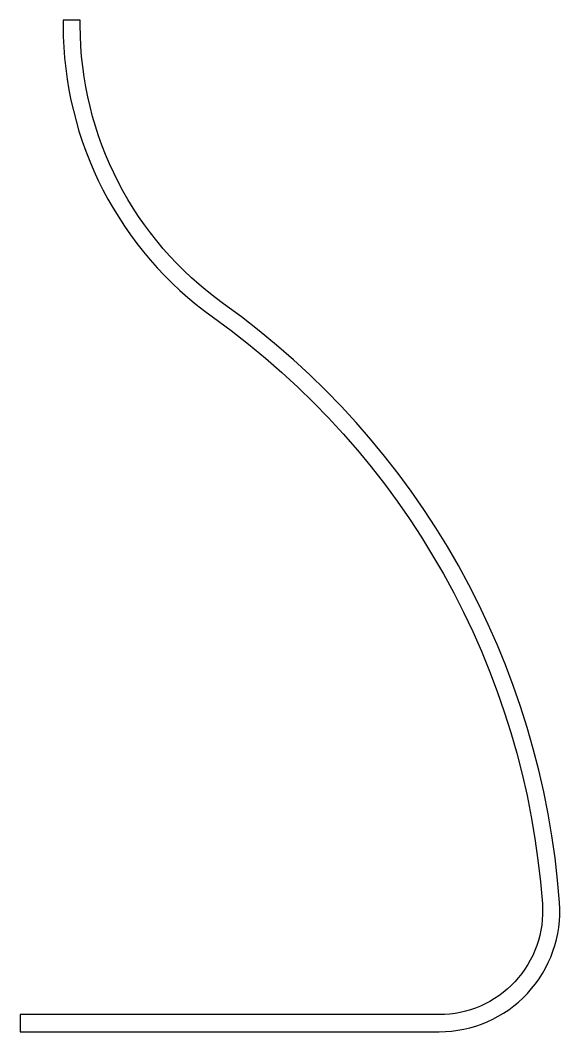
# Model space of a CAD drawing. Header units: inches. Extents: x 0 to 1.26, y 0 to 2.36.
import ezdxf

# ---------------------------------------------------------------- set-up
doc = ezdxf.new("R2010")
doc.units = ezdxf.units.IN
doc.header["$MEASUREMENT"] = 0

msp = doc.modelspace()

# ---------------------------------------------------------------- linework, layer by layer
at = {"color": 5}
msp.add_lwpolyline([(0, 0), (0.9768, 0, 0.435329), (1.2575, 0.3015, 0.223374), (0.4739, 1.6987, -0.242231), (0.14, 2.3475), (0.14, 2.36), (0.1, 2.36), (0.1, 2.3475, 0.242231), (0.4507, 1.6662, -0.223374), (1.2176, 0.2986, -0.435329), (0.9768, 0.04), (0, 0.04)], format="xyb", close=True, dxfattribs=at)

doc.saveas('drawing.dxf')
